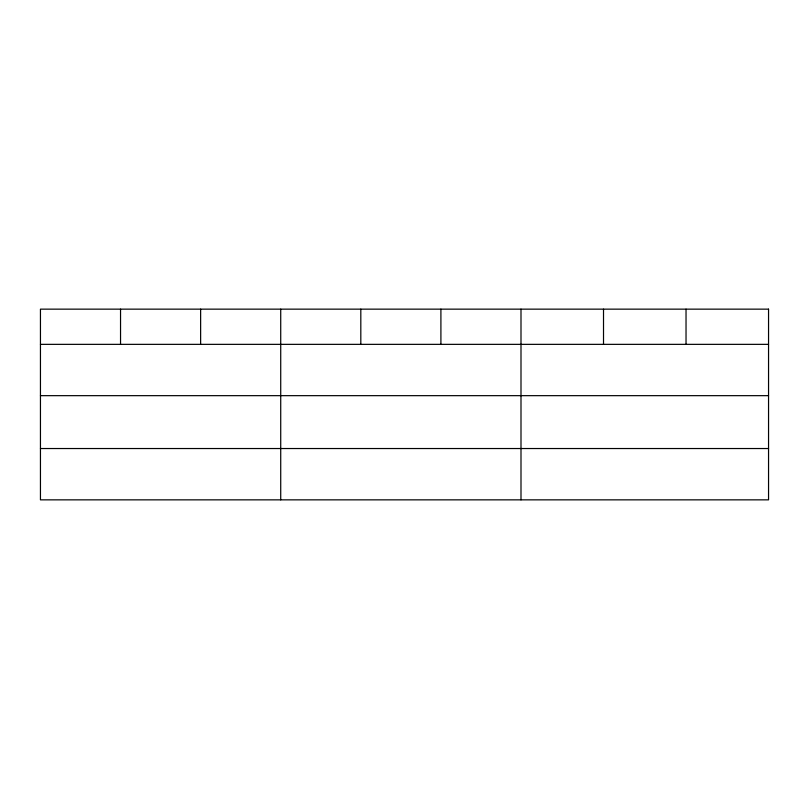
<?xml version="1.0" encoding="UTF-8"?>
<svg xmlns="http://www.w3.org/2000/svg" width="809" height="809" viewBox="0 0 809 809"><rect width="100%" height="100%" fill="white"/><g stroke="black" fill="none" stroke-linecap="round" stroke-linejoin="round"><path stroke-width="1.21" d="M40.45 344.351L768.55 344.351M40.45 395.662L768.55 395.662M40.45 448.53L768.55 448.53M686.032 309.149L686.032 344.351M603.514 309.149L603.514 344.351M520.996 309.149L520.996 499.851M440.905 309.149L440.905 344.351M360.814 309.149L360.814 344.351M280.723 309.149L280.723 499.851M200.632 309.149L200.632 344.351M120.541 309.149L120.541 344.351M768.55 309.149L40.45 309.149L40.45 499.851L768.55 499.851L768.55 309.149"/></g></svg>
